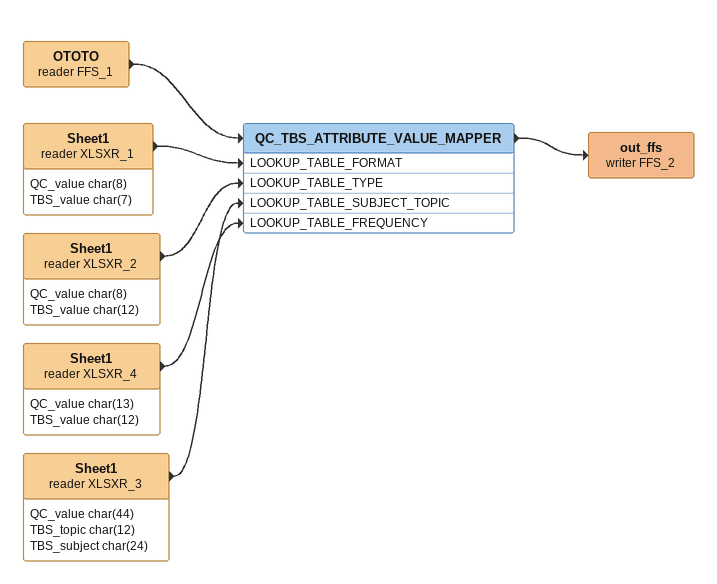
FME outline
OTOTO (reader FFS_1)
    -> QC_TBS_ATTRIBUTE_VALUE_MAPPER
Sheet1 (reader XLSXR_1)
    attributes: QC_value char(8), TBS_value char(7)
    -> QC_TBS_ATTRIBUTE_VALUE_MAPPER [LOOKUP_TABLE_FORMAT]
Sheet1 (reader XLSXR_2)
    attributes: QC_value char(8), TBS_value char(12)
    -> QC_TBS_ATTRIBUTE_VALUE_MAPPER [LOOKUP_TABLE_TYPE]
Sheet1 (reader XLSXR_4)
    attributes: QC_value char(13), TBS_value char(12)
    -> QC_TBS_ATTRIBUTE_VALUE_MAPPER [LOOKUP_TABLE_FREQUENCY]
Sheet1 (reader XLSXR_3)
    attributes: QC_value char(44), TBS_topic char(12), TBS_subject char(24)
    -> QC_TBS_ATTRIBUTE_VALUE_MAPPER [LOOKUP_TABLE_SUBJECT_TOPIC]
QC_TBS_ATTRIBUTE_VALUE_MAPPER
    -> out_ffs (writer FFS_2)
out_ffs (writer FFS_2)
